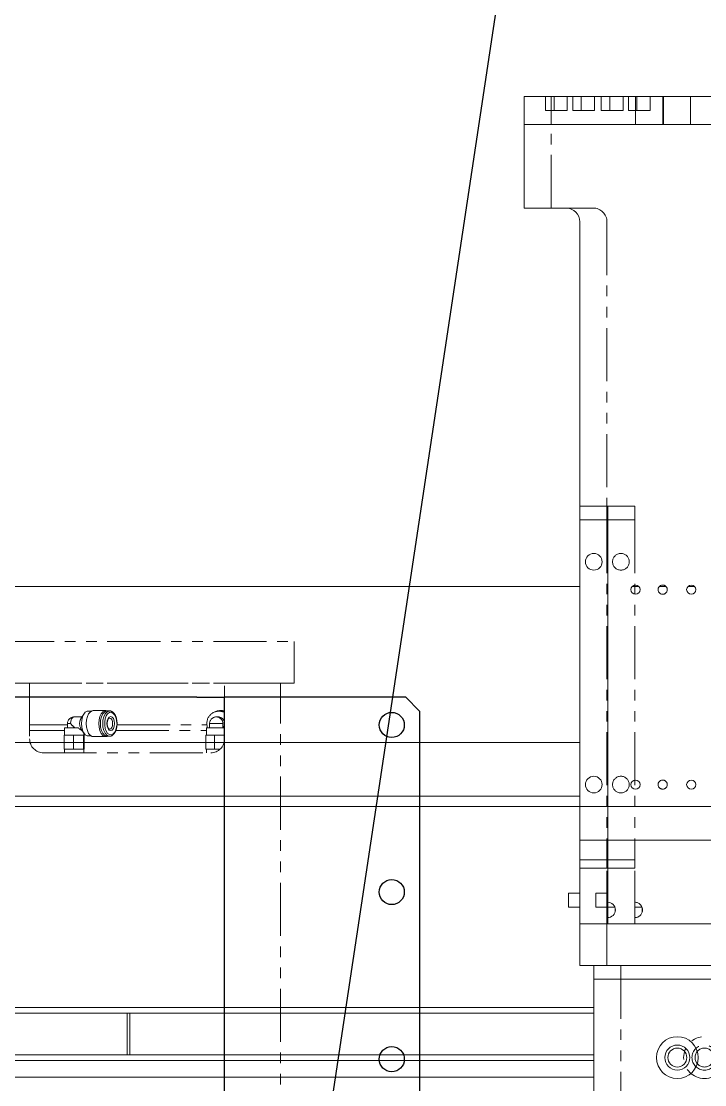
# Model space of a CAD drawing. Extents: x 500 to 100500, y -14500 to 21140.
# Drawn here: x 6703.5 to 6948.8, y -6457.2 to -6075.4 of the extents above; entities that cross this region are included whole.
import ezdxf

# ---------------------------------------------------------------- set-up
doc = ezdxf.new("R2010")
doc.units = 0
doc.linetypes.add('PHANTOM', pattern=[12.7, 6.35, -1.27, 1.27, -1.27, 1.27, -1.27])
doc.linetypes.add('SLD-Solid', pattern=[0])
doc.layers.get('0').update_dxf_attribs({"linetype": 'CONTINUOUS'})
doc.layers.add('D', color=7, linetype='CONTINUOUS')
doc.layers.add('MODEL', color=7, linetype='SLD-Solid', lineweight=15)

# ---------------------------------------------------------------- blocks, each defined once
blk = doc.blocks.new('KSLIDER')
at = {"color": 60, "linetype": 'PHANTOM', "lineweight": 18, "ltscale": 3}
for p, q in [((-53482.52, -64554.89, 21.36), (-53482.52, -64564.89, 21.36)), ((-53482.52, -64554.89, 21.36), (-53474.81, -64554.89, 21.36)), ((-53474.81, -64559.89, 21.36), (-53474.81, -64554.89, 21.36)), ((-53471.77, -64554.89, 21.36), (-53474.81, -64554.89, 21.36)), ((-53471.77, -64559.89, 21.36), (-53471.77, -64554.89, 21.36)), ((-53467.02, -64554.89, 21.36), (-53471.77, -64554.89, 21.36)), ((-53467.02, -64559.89, 21.36), (-53467.02, -64554.89, 21.36)), ((-53467.02, -64554.89, 21.36), (-53454.81, -64554.89, 21.36)), ((-53454.81, -64559.89, 21.36), (-53454.81, -64554.89, 21.36)), ((-53451.77, -64554.89, 21.36), (-53454.81, -64554.89, 21.36)), ((-53451.77, -64559.89, 21.36), (-53451.77, -64554.89, 21.36)), ((-53447.02, -64554.89, 21.36), (-53451.77, -64554.89, 21.36)), ((-53447.02, -64559.89, 21.36), (-53447.02, -64554.89, 21.36)), ((-53447.02, -64554.89, 21.36), (-53442.52, -64554.89, 21.36)), ((-53442.52, -64564.89, 21.36), (-53442.52, -64554.89, 21.36)), ((-53432.52, -64554.89, 21.36), (-53442.52, -64554.89, 21.36)), ((-53432.52, -64564.89, 21.36), (-53432.52, -64554.89, 21.36)), ((-53372.52, -64554.89, 21.36), (-53432.52, -64554.89, 21.36)), ((-53467.02, -64559.89, 21.36), (-53474.81, -64559.89, 21.36)), ((-53447.02, -64559.89, 21.36), (-53454.81, -64559.89, 21.36)), ((-53482.52, -64594.89, 21.36), (-53482.52, -64564.89, 21.36)), ((-53322.52, -64564.89, 21.36), (-53482.52, -64564.89, 21.36)), ((-53482.52, -64564.89, 21.36), (-53442.52, -64564.89, 21.36)), ((-53482.52, -64594.89, 21.36), (-53467.52, -64594.89, 21.36)), ((-53462.52, -64599.89, 21.36), (-53462.52, -64701.89, 21.36)), ((-53462.52, -64701.89, 21.36), (-53452.52, -64701.89, 21.36)), ((-53462.52, -64706.89, 21.36), (-53462.52, -64701.89, 21.36)), ((-53452.52, -64701.89, 21.36), (-53452.52, -64706.89, 21.36)), ((-53452.52, -64706.89, 21.36), (-53462.52, -64706.89, 21.36)), ((-53462.52, -64706.89, 21.36), (-53462.52, -64828.89, 21.36)), ((-53452.52, -64706.89, 21.36), (-53452.52, -64828.89, 21.36)), ((-53443.74, -64730.79, 21.36), (-53441.29, -64730.79, 21.36)), ((-53462.52, -64828.89, 21.36), (-53452.52, -64828.89, 21.36)), ((-53462.52, -64831.89, 21.36), (-53462.52, -64828.89, 21.36)), ((-53452.52, -64828.89, 21.36), (-53452.52, -64831.89, 21.36)), ((-53452.52, -64831.89, 21.36), (-53462.52, -64831.89, 21.36)), ((-53462.52, -64851.89, 21.36), (-53462.52, -64831.89, 21.36)), ((-53452.52, -64851.89, 21.36), (-53452.52, -64831.89, 21.36)), ((-53462.52, -64840.84, 21.36), (-53466.58, -64840.84, 21.36)), ((-53466.58, -64840.84, 21.36), (-53466.58, -64845.84, 21.36)), ((-53466.58, -64845.84, 21.36), (-53462.52, -64845.84, 21.36)), ((-53452.52, -64845.84, 21.36), (-53449.97, -64845.84, 21.36)), ((-53449.86, -64846.19, 21.36), (-53449.86, -64847.59, 21.36)), ((-53462.52, -64851.89, 21.36), (-53452.52, -64851.89, 21.36)), ((-53462.52, -64851.89, 21.36), (-53462.52, -64866.89, 21.36)), ((-53462.52, -64851.89, 21.36), (-52802.52, -64851.89, 21.36)), ((-53462.52, -64866.89, 21.36), (-52802.52, -64866.89, 21.36)), ((-53457.52, -64866.89, 21.36), (-53457.52, -65071.89, 21.36)), ((-53417.52, -64866.89, 21.36), (-53457.52, -64866.89, 21.36))]:
    blk.add_line(p, q, dxfattribs=at)
for centre, radius in [((-53457.52, -64721.89, 21.36), 3), ((-53442.52, -64731.89, 21.36), 1.65), ((-53457.52, -64801.89, 21.36), 3), ((-53442.52, -64801.89, 21.36), 1.65), ((-53427.52, -64899.89, 21.36), 7.5), ((-53427.52, -64899.89, 21.36), 4.5), ((-53427.52, -64899.89, 21.36), 3.4)]:
    blk.add_circle(centre, radius, dxfattribs=at)
for centre, radius, start in [((-53467.52, -64599.89, 21.36), 5, 0), ((-53452.52, -64846.89, 21.36), 2.75, 270)]:
    blk.add_arc(centre, radius, start, 90, dxfattribs=at)
blk = doc.blocks.new('KASDADS')
at = {"layer": 'MODEL', "color": 4}
for p, q in [((-52982.52, -66054.89, 21.36), (-52982.52, -66064.89, 21.36)), ((-52982.52, -66054.89, 21.36), (-52974.81, -66054.89, 21.36)), ((-52974.81, -66059.89, 21.36), (-52974.81, -66054.89, 21.36)), ((-52971.77, -66054.89, 21.36), (-52974.81, -66054.89, 21.36)), ((-52971.77, -66059.89, 21.36), (-52971.77, -66054.89, 21.36)), ((-52967.02, -66054.89, 21.36), (-52971.77, -66054.89, 21.36)), ((-52967.02, -66059.89, 21.36), (-52967.02, -66054.89, 21.36)), ((-52967.02, -66054.89, 21.36), (-52954.81, -66054.89, 21.36)), ((-52954.81, -66059.89, 21.36), (-52954.81, -66054.89, 21.36)), ((-52951.77, -66054.89, 21.36), (-52954.81, -66054.89, 21.36)), ((-52951.77, -66059.89, 21.36), (-52951.77, -66054.89, 21.36)), ((-52947.02, -66054.89, 21.36), (-52951.77, -66054.89, 21.36)), ((-52947.02, -66059.89, 21.36), (-52947.02, -66054.89, 21.36)), ((-52947.02, -66054.89, 21.36), (-52942.52, -66054.89, 21.36)), ((-52942.52, -66064.89, 21.36), (-52942.52, -66054.89, 21.36)), ((-52932.52, -66054.89, 21.36), (-52942.52, -66054.89, 21.36)), ((-52932.52, -66064.89, 21.36), (-52932.52, -66054.89, 21.36)), ((-52872.52, -66054.89, 21.36), (-52932.52, -66054.89, 21.36)), ((-52967.02, -66059.89, 21.36), (-52974.81, -66059.89, 21.36)), ((-52947.02, -66059.89, 21.36), (-52954.81, -66059.89, 21.36)), ((-52982.52, -66094.89, 21.36), (-52982.52, -66064.89, 21.36)), ((-52822.52, -66064.89, 21.36), (-52982.52, -66064.89, 21.36)), ((-52982.52, -66064.89, 21.36), (-52942.52, -66064.89, 21.36)), ((-52982.52, -66094.89, 21.36), (-52967.52, -66094.89, 21.36)), ((-52962.52, -66099.89, 21.36), (-52962.52, -66201.89, 21.36)), ((-52962.52, -66201.89, 21.36), (-52952.52, -66201.89, 21.36)), ((-52962.52, -66206.89, 21.36), (-52962.52, -66201.89, 21.36)), ((-52952.52, -66201.89, 21.36), (-52952.52, -66206.89, 21.36)), ((-52952.52, -66206.89, 21.36), (-52962.52, -66206.89, 21.36)), ((-52962.52, -66206.89, 21.36), (-52962.52, -66328.89, 21.36)), ((-52952.52, -66206.89, 21.36), (-52952.52, -66328.89, 21.36)), ((-53358.87, -66230.79, 21.36), (-52962.52, -66230.79, 21.36)), ((-52943.74, -66230.79, 21.36), (-52941.29, -66230.79, 21.36)), ((-52923.74, -66230.79, 21.36), (-52921.29, -66230.79, 21.36)), ((-52962.52, -66286.79, 21.36), (-53513.87, -66286.79, 21.36)), ((-52962.52, -66306.05, 21.36), (-53518.87, -66306.05, 21.36)), ((-52649.86, -66309.79, 21.36), (-53330.16, -66309.79, 21.36)), ((-52962.52, -66309.79, 21.36), (-52649.86, -66309.79, 21.36)), ((-52962.52, -66321.79, 21.36), (-52649.86, -66321.79, 21.36)), ((-52962.52, -66328.89, 21.36), (-52952.52, -66328.89, 21.36)), ((-52962.52, -66331.89, 21.36), (-52962.52, -66328.89, 21.36)), ((-52952.52, -66328.89, 21.36), (-52952.52, -66331.89, 21.36)), ((-52952.52, -66331.89, 21.36), (-52962.52, -66331.89, 21.36)), ((-52962.52, -66351.89, 21.36), (-52962.52, -66331.89, 21.36)), ((-52952.52, -66351.89, 21.36), (-52952.52, -66331.89, 21.36)), ((-52962.52, -66340.84, 21.36), (-52966.58, -66340.84, 21.36)), ((-52966.58, -66340.84, 21.36), (-52966.58, -66345.84, 21.36)), ((-52966.58, -66345.84, 21.36), (-52962.52, -66345.84, 21.36)), ((-52952.52, -66345.84, 21.36), (-52949.97, -66345.84, 21.36)), ((-52949.86, -66346.19, 21.36), (-52949.86, -66347.59, 21.36)), ((-52962.52, -66351.89, 21.36), (-52952.52, -66351.89, 21.36)), ((-52962.52, -66351.89, 21.36), (-52962.52, -66366.89, 21.36)), ((-52962.52, -66351.89, 21.36), (-52302.52, -66351.89, 21.36)), ((-52962.52, -66366.89, 21.36), (-52302.52, -66366.89, 21.36)), ((-52957.52, -66366.89, 21.36), (-52957.52, -66571.89, 21.36)), ((-52917.52, -66366.89, 21.36), (-52957.52, -66366.89, 21.36)), ((-52957.52, -66371.79, 21.36), (-52649.86, -66371.79, 21.36)), ((-53241.55, -66381.89, 21.36), (-52957.52, -66381.89, 21.36)), ((-53241.55, -66383.89, 21.36), (-53125.02, -66383.89, 21.36)), ((-53125.02, -66383.89, 21.36), (-53125.02, -66398.89, 21.36)), ((-53124.02, -66383.89, 21.36), (-53125.02, -66383.89, 21.36)), ((-53124.02, -66398.89, 21.36), (-53124.02, -66383.89, 21.36)), ((-53124.02, -66383.89, 21.36), (-52957.52, -66383.89, 21.36)), ((-53125.02, -66398.89, 21.36), (-53202.24, -66398.89, 21.36)), ((-53199.74, -66400.89, 21.36), (-52957.52, -66400.89, 21.36)), ((-53125.02, -66398.89, 21.36), (-53124.02, -66398.89, 21.36)), ((-52957.52, -66398.89, 21.36), (-53124.02, -66398.89, 21.36)), ((-52957.52, -66406.89, 21.36), (-53532.02, -66406.89, 21.36))]:
    blk.add_line(p, q, dxfattribs=at)
for centre, radius in [((-52957.52, -66221.89, 21.36), 3), ((-52942.52, -66231.89, 21.36), 1.65), ((-52922.52, -66231.89, 21.36), 1.65), ((-52957.52, -66301.89, 21.36), 3), ((-52942.52, -66301.89, 21.36), 1.65), ((-52922.52, -66301.89, 21.36), 1.65), ((-52927.52, -66399.89, 21.36), 7.5), ((-52927.52, -66399.89, 21.36), 4.5), ((-52927.52, -66399.89, 21.36), 3.4)]:
    blk.add_circle(centre, radius, dxfattribs=at)
for centre, radius, start in [((-52967.52, -66099.89, 21.36), 5, 0), ((-52952.52, -66346.89, 21.36), 2.75, 270)]:
    blk.add_arc(centre, radius, start, 90, dxfattribs=at)
blk = doc.blocks.new('KA$C100bd9fb')
at = {"color": 60, "linetype": 'PHANTOM', "lineweight": 18, "ltscale": 3}
for p, q in [((20, 220, 21.36), (430, 220, 21.36)), ((430, 220, 21.36), (430, 205, 21.36)), ((20, 205, 21.36), (430, 205, 21.36)), ((430, 205, 21.36), (235, 205, 21.36)), ((335, 205, 21.36), (335, 185, 21.36)), ((405, 185, 21.36), (405, 205, 21.36)), ((425, 0, 21.36), (425, 205, 21.36)), ((357.12, 194.95, 21.36), (356, 194.95, 21.36)), ((362.35, 195.15, 21.36), (357.85, 195.15, 21.36)), ((363.7, 195.05, 21.36), (362.86, 195.05, 21.36)), ((403.37, 194.95, 21.36), (403, 194.95, 21.36)), ((404.27, 195.15, 21.36), (403.37, 195.15, 21.36)), ((353.81, 192.9, 21.36), (351, 192.9, 21.36)), ((354.45, 193.91, 21.36), (353.44, 192.34, 21.36)), ((402.66, 192.9, 21.36), (402, 192.9, 21.36)), ((335, 190, 21.36), (348.6, 190, 21.36)), ((335, 188, 21.36), (347.5, 188, 21.36)), ((347.5, 188.93, 21.36), (347.5, 186.3, 21.36)), ((347.5, 188.93, 21.36), (352.53, 188.93, 21.36)), ((348.6, 190.5, 21.36), (348.6, 188.93, 21.36)), ((348.6, 190.5, 21.36), (349.7, 190.5, 21.36)), ((353.44, 188.66, 21.36), (354.45, 187.09, 21.36)), ((365.94, 188, 21.36), (398.5, 188, 21.36)), ((366.37, 190, 21.36), (398.64, 190, 21.36)), ((398.5, 188.93, 21.36), (398.5, 186.3, 21.36)), ((398.5, 188.93, 21.36), (405, 188.93, 21.36)), ((399.6, 190.5, 21.36), (399.6, 188.93, 21.36)), ((399.6, 190.5, 21.36), (404.37, 190.5, 21.36)), ((404.4, 188.93, 21.36), (404.4, 190.1, 21.36)), ((347.41, 186.3, 21.36), (347.41, 181.3, 21.36)), ((347.41, 186.3, 21.36), (349.11, 186.3, 21.36)), ((349.11, 186.3, 21.36), (350.8, 186.3, 21.36)), ((350.8, 186.3, 21.36), (350.8, 181.3, 21.36)), ((350.8, 186.3, 21.36), (352.6, 186.3, 21.36)), ((352.6, 186.3, 21.36), (354.4, 186.3, 21.36)), ((354.4, 186.3, 21.36), (354.4, 181.3, 21.36)), ((354.4, 186.3, 21.36), (354.5, 186.3, 21.36)), ((354.5, 186.3, 21.36), (354.5, 187.02, 21.36)), ((354.5, 186.3, 21.36), (354.59, 186.3, 21.36)), ((354.59, 186.3, 21.36), (354.59, 181.3, 21.36)), ((356, 186.05, 21.36), (357.12, 186.05, 21.36)), ((357.85, 185.85, 21.36), (362.35, 185.85, 21.36)), ((362.86, 185.95, 21.36), (363.7, 185.95, 21.36)), ((398.21, 186.3, 21.36), (398.21, 181.3, 21.36)), ((398.21, 186.3, 21.36), (399.77, 186.3, 21.36)), ((399.77, 186.3, 21.36), (401.32, 186.3, 21.36)), ((401.32, 186.3, 21.36), (401.32, 181.3, 21.36)), ((401.32, 186.3, 21.36), (403.22, 186.3, 21.36)), ((403.22, 186.3, 21.36), (405, 186.3, 21.36)), ((340, 180, 21.36), (400, 180, 21.36)), ((347.41, 181.3, 21.36), (349.11, 181.3, 21.36)), ((347.5, 181.3, 21.36), (347.5, 180, 21.36)), ((349.11, 181.3, 21.36), (350.8, 181.3, 21.36)), ((350.8, 181.3, 21.36), (352.6, 181.3, 21.36)), ((352.6, 181.3, 21.36), (354.4, 181.3, 21.36)), ((354.4, 181.3, 21.36), (354.5, 181.3, 21.36)), ((354.5, 180, 21.36), (354.5, 181.3, 21.36)), ((354.5, 181.3, 21.36), (354.59, 181.3, 21.36)), ((398.21, 181.3, 21.36), (399.77, 181.3, 21.36)), ((398.5, 181.3, 21.36), (398.5, 180, 21.36)), ((399.77, 181.3, 21.36), (401.32, 181.3, 21.36)), ((401.32, 181.3, 21.36), (403.22, 181.3, 21.36)), ((403.22, 181.3, 21.36), (403.36, 181.3, 21.36))]:
    blk.add_line(p, q, dxfattribs=at)
at = {"color": 60, "linetype": 'PHANTOM', "lineweight": 18, "ltscale": 3, "elevation": 21.36, "flags": 128}
for points in [[(356, 194.95), (355.66, 194.9), (355, 194.55), (354.43, 193.86), (353.98, 192.91), (353.69, 191.75), (353.59, 190.5), (353.69, 189.25), (353.98, 188.09), (354.43, 187.14), (355, 186.45), (355.66, 186.1), (356, 186.05)], [(357.85, 185.85), (357.49, 185.9), (356.81, 186.27), (356.2, 186.99), (355.74, 187.99), (355.44, 189.19), (355.34, 190.5), (355.44, 191.81), (355.74, 193.01), (356.2, 194.01), (356.81, 194.73), (357.49, 195.1), (357.85, 195.15)], [(362.87, 195.05), (362.71, 195.1), (361.99, 195.1), (361.31, 194.73), (360.7, 194.01), (360.23, 193.01), (359.94, 191.81), (359.83, 190.5), (359.94, 189.19), (360.23, 187.99), (360.7, 186.99), (361.31, 186.27), (361.99, 185.9), (362.71, 185.9), (362.87, 185.95)], [(362.86, 195.05), (362.51, 195), (361.83, 194.64), (361.24, 193.94), (360.78, 192.96), (360.49, 191.78), (360.39, 190.5), (360.49, 189.22), (360.78, 188.04), (361.24, 187.06), (361.83, 186.36), (362.51, 186), (362.86, 185.95)], [(363.72, 195.05), (363.35, 195), (362.67, 194.64), (362.08, 193.94), (361.62, 192.96), (361.33, 191.78), (361.23, 190.5), (361.33, 189.22), (361.62, 188.04), (362.08, 187.06), (362.67, 186.36), (363.35, 186), (363.74, 185.95)], [(403.37, 194.95), (404, 194.9), (405, 194.63)], [(404.27, 195.15), (404.92, 195.1), (405, 195.09)], [(351, 192.9), (350.5, 192.72), (350.08, 192.2), (349.8, 191.42), (349.7, 190.5)], [(366.31, 190.5), (366.21, 191.69), (365.93, 192.78), (365.48, 193.67), (364.92, 194.27), (364.28, 194.54), (363.63, 194.45), (363.02, 194.01), (362.51, 193.25), (362.14, 192.26), (361.95, 191.1), (361.95, 189.9), (362.14, 188.74), (362.51, 187.75), (363.02, 186.99), (363.63, 186.55), (364.28, 186.46), (364.92, 186.73), (365.48, 187.33), (365.93, 188.22), (366.21, 189.31), (366.31, 190.5)], [(362.76, 190.5), (362.87, 191.46), (363.16, 192.27), (363.6, 192.81), (364.12, 193), (364.64, 192.81), (365.07, 192.27), (365.37, 191.46), (365.47, 190.5), (365.37, 189.54), (365.07, 188.73), (364.64, 188.19), (364.12, 188), (363.6, 188.19), (363.16, 188.73), (362.87, 189.54), (362.76, 190.5)], [(363.69, 188.5), (363.7, 188.5), (364.11, 188.65), (364.46, 189.09), (364.7, 189.73), (364.78, 190.5), (364.7, 191.27), (364.46, 191.91), (364.11, 192.35), (363.7, 192.5)], [(398.9, 188.93), (398.79, 189.25), (398.61, 190.5)], [(404.45, 188.93), (404.84, 189.58), (405, 190.18)]]:
    blk.add_lwpolyline(points, dxfattribs=at)
at = {"color": 60, "linetype": 'PHANTOM', "lineweight": 18, "ltscale": 3}
for centre, radius, start, end in [((403, 190.55, 21.36), 4.39, 62.9042, 180.7166), ((403.37, 190.62, 21.36), 4.53, 68.9176, 124.6271), ((351, 190.5, 21.36), 2.4, 90, 180), ((356.55, 190.5, 21.36), 3.61, 149.4095, 210.5905), ((402, 190.5, 21.36), 2.4, 90, 180), ((401.98, 190.52, 21.36), 2.38, 359.5917, 89.5858), ((402.64, 190.52, 21.36), 2.38, 7.3417, 89.6245), ((340, 185, 21.36), 5, 180, 270), ((400, 185, 21.36), 5, 270, 0)]:
    blk.add_arc(centre, radius, start, end, dxfattribs=at)
for centre, major_axis, ratio, start_param, end_param in [((351, 190.5, 21.36), (-2.3, 2.3), 0.294032, 1.284824, 1.997904), ((402, 190.5, 21.36), (1.83, -1.83), 0.843822, 0.700897, 0.8699)]:
    blk.add_ellipse(centre, major_axis=major_axis, ratio=ratio, start_param=start_param, end_param=end_param, dxfattribs=at)
for points, knots in [([(366.26, 191.76, 21.36), (366.24, 191.93, 21.36), (366.16, 192.5, 21.36), (365.85, 193.35, 21.36), (365.34, 194.22, 21.36), (364.7, 194.78, 21.36), (364.12, 195.06, 21.36), (363.8, 195.02, 21.36), (363.72, 195.01, 21.36)], [0, 0, 0, 0, 0.096209, 0.310517, 0.527579, 0.747869, 0.933466, 1, 1, 1, 1]), ([(362.84, 190.5, 21.36), (362.85, 190.64, 21.36), (362.86, 191.02, 21.36), (362.99, 191.63, 21.36), (363.23, 192.18, 21.36), (363.52, 192.45, 21.36), (363.63, 192.52, 21.36), (363.69, 192.49, 21.36), (363.7, 192.49, 21.36)], [0, 0, 0, 0, 0.119673, 0.340457, 0.558857, 0.765899, 0.97103, 1, 1, 1, 1]), ([(366.39, 190.5, 21.36), (366.39, 190.71, 21.36), (366.38, 191.14, 21.36), (366.3, 191.55, 21.36), (366.26, 191.76, 21.36)], [0, 0, 0, 0, 0.489829, 1, 1, 1, 1]), ([(352.53, 188.93, 21.36), (352.54, 188.92, 21.36), (352.73, 188.71, 21.36), (353.12, 188.39, 21.36), (353.62, 188.12, 21.36), (353.84, 188.12, 21.36), (353.93, 188.13, 21.36)], [0, 0, 0, 0, 0.014158, 0.429537, 0.773183, 1, 1, 1, 1]), ([(363.69, 188.51, 21.36), (363.65, 188.51, 21.36), (363.57, 188.51, 21.36), (363.32, 188.72, 21.36), (363.05, 189.18, 21.36), (362.88, 189.82, 21.36), (362.85, 190.28, 21.36), (362.84, 190.5, 21.36)], [0, 0, 0, 0, 0.169915, 0.37508, 0.592389, 0.804509, 1, 1, 1, 1]), ([(363.75, 185.99, 21.36), (363.89, 185.99, 21.36), (364.26, 185.98, 21.36), (364.84, 186.32, 21.36), (365.43, 186.91, 21.36), (365.9, 187.76, 21.36), (366.23, 188.81, 21.36), (366.37, 189.71, 21.36), (366.38, 190.23, 21.36), (366.38, 190.35, 21.36)], [0, 0, 0, 0, 0.089403, 0.249439, 0.413851, 0.588786, 0.76807, 0.946721, 1, 1, 1, 1])]:
    blk.add_open_spline(points, degree=3, knots=knots, dxfattribs=at)
blk = doc.blocks.new('KJVision F')
at = {"color": 2}
blk.add_line((7970.62, -72337.14, -10.47), (8170.62, -71007.14, -10.47), dxfattribs=at)
blk = doc.blocks.new('KJG24hsdg')
at = {"color": 1, "linetype": 'Continuous', "lineweight": 25}
for p, q in [((-17880.42, -19562.27), (-18220.42, -19562.27)), ((-17880.42, -19562.27), (-17870.42, -19562.27)), ((-17870.42, -19762.27), (-17870.42, -19562.27)), ((-17805.42, -19562.27), (-17870.42, -19562.27)), ((-17800.42, -19567.27), (-17805.42, -19562.27)), ((-17800.42, -19567.27), (-17800.42, -19757.27))]:
    blk.add_line(p, q, dxfattribs=at)
for centre in [(-17810.42, -19572.27), (-17810.42, -19632.27), (-17810.42, -19692.27)]:
    blk.add_circle(centre, 4.5, dxfattribs=at)

msp = doc.modelspace()

# ---------------------------------------------------------------- block references
msp.add_blockref('KJVision F', (-1234.37, 65350.1, -65.34))
at = {"layer": 'D', "color": 0}
msp.add_blockref('KA$C100bd9fb', (6371.5, -6518.04, -31.83), dxfattribs=at)
at = {"layer": 'D', "color": 1}
for name, p in [('KASDADS', (59866.51, 59952.44, -97.17)), ('KSLIDER', (60376.26, 58452.44, -162.52))]:
    msp.add_blockref(name, p, dxfattribs=at)
at = {"layer": 'D'}
msp.add_blockref('KJG24hsdg', (24646.92, 13244.24, -10.47), dxfattribs=at)

doc.saveas('drawing.dxf')
